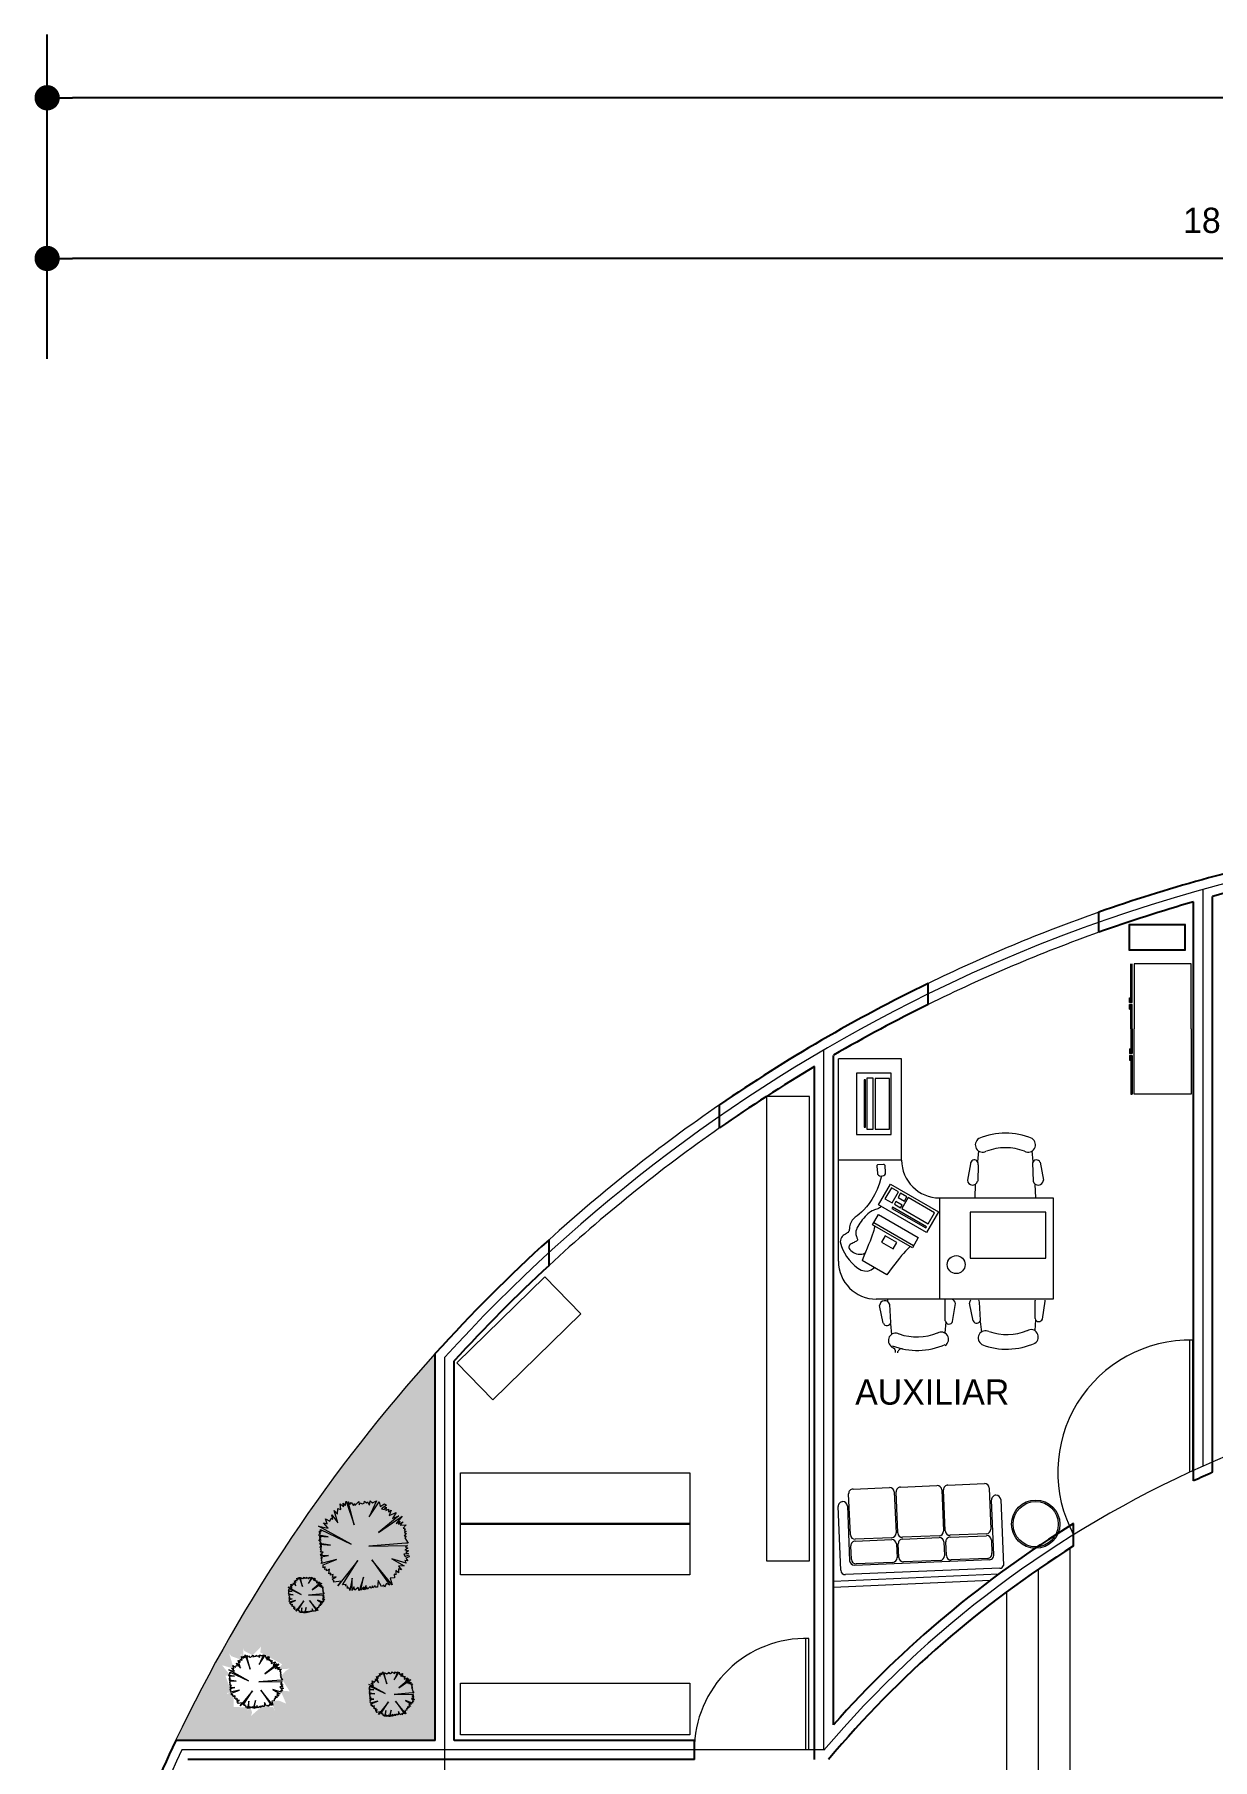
# Model space of a CAD drawing. Header units: millimetres. Extents: x 299 to 587, y 59 to 284.
# Drawn here: x 535.17 to 544.49, y 265.83 to 279.47 of the extents above; entities that cross this region are included whole.
import ezdxf

# ---------------------------------------------------------------- set-up
doc = ezdxf.new("R2010")
doc.units = ezdxf.units.MM
doc.linetypes.add('ACAD_ISO04W100', pattern=[30, 24, -3, 0, -3])
doc.layers.get('0').update_dxf_attribs({"lineweight": 5})
for name, color, linetype, lineweight in [('eje', 8, 'ACAD_ISO04W100', 13), ('escalones', 3, 'Continuous', 15), ('medio muro', 6, 'Continuous', 13), ('muebles', 2, 'Continuous', 13), ('muros', 1, 'Continuous', 25), ('ventanas y canceleria', 4, 'Continuous', 13)]:
    doc.layers.add(name, color=color, linetype=linetype, lineweight=lineweight)
doc.dimstyles.new('cota1', dxfattribs={"dimtxt": 0.3, "dimasz": 0.3, "dimexe": 0.5, "dimexo": 0.2, "dimgap": 0.3, "dimtad": 2, "dimtih": 1, "dimtoh": 1, "dimdsep": 46, "dimtxsty": 'Standard', "dimblk": 'DOT', "dimcen": 0.5, "dimadec": 0, "dimazin": 0, "dimtfac": 1, "dimtmove": 0, "dimatfit": 3, "dimldrblk": 'DOT', "dimfxl": 1, "dimarcsym": 0})

# ---------------------------------------------------------------- blocks, each defined once
blk = doc.blocks.new('_Dot')
at = {"color": 0, "linetype": 'Continuous', "lineweight": -2}
blk.add_line((-0.5, 0), (-1, 0), dxfattribs=at)
at = {"color": 0, "linetype": 'Continuous', "const_width": 0.5}
blk.add_lwpolyline([(-0.25, 0, 1), (0.25, 0, 1)], format="xyb", close=True, dxfattribs=at)
blk = doc.blocks.new('*D34')
at = {"color": 0, "linetype": 'Continuous', "lineweight": -2}
for p, q in [((535.269, 276.907), (535.269, 278.202)), ((553.915, 276.907), (553.915, 278.202)), ((553.715, 277.702), (535.469, 277.702))]:
    blk.add_line(p, q, dxfattribs=at)
at = {"layer": 'Defpoints', "color": 0, "linetype": 'Continuous'}
for p in [(535.269, 277.702), (535.269, 276.707), (553.915, 276.707)]:
    blk.add_point(p, dxfattribs=at)
at = {"color": 0, "linetype": 'Continuous', "lineweight": -2, "xscale": 0.2, "yscale": 0.2, "zscale": 0.2, "rotation": 180}
blk.add_blockref('_Dot', (535.269, 277.702), dxfattribs=at)
at = {"color": 0, "linetype": 'Continuous', "lineweight": -2, "xscale": 0.2, "yscale": 0.2, "zscale": 0.2}
blk.add_blockref('_Dot', (553.915, 277.702), dxfattribs=at)
at = {"color": 0, "linetype": 'Continuous', "insert": (544.592, 278.002), "char_height": 0.2, "attachment_point": 5}
blk.add_mtext('18.65', dxfattribs=at)
blk = doc.blocks.new('*D35')
at = {"color": 0, "linetype": 'Continuous', "lineweight": -2}
for p, q in [((535.269, 277.767), (535.269, 279.473)), ((560.461, 277.767), (560.461, 279.473)), ((560.261, 278.973), (535.469, 278.973))]:
    blk.add_line(p, q, dxfattribs=at)
at = {"layer": 'Defpoints', "color": 0, "linetype": 'Continuous'}
for p in [(535.269, 278.973), (535.269, 277.567), (560.461, 277.567)]:
    blk.add_point(p, dxfattribs=at)
at = {"color": 0, "linetype": 'Continuous', "lineweight": -2, "xscale": 0.2, "yscale": 0.2, "zscale": 0.2, "rotation": 180}
blk.add_blockref('_Dot', (535.269, 278.973), dxfattribs=at)
at = {"color": 0, "linetype": 'Continuous', "lineweight": -2, "xscale": 0.2, "yscale": 0.2, "zscale": 0.2}
blk.add_blockref('_Dot', (560.461, 278.973), dxfattribs=at)
at = {"color": 0, "linetype": 'Continuous', "insert": (547.865, 279.273), "char_height": 0.2, "attachment_point": 5}
blk.add_mtext('25.19', dxfattribs=at)

msp = doc.modelspace()

# ---------------------------------------------------------------- hatches: boundary and pattern name
at = {"layer": 'escalones'}
h = msp.add_hatch(dxfattribs=at)
h.set_pattern_fill('AR-SAND', color=256, scale=0.001, angle=-90, style=0)
h.set_pattern_definition([(307.5, (291.323574, 832.354197), (0.0489413237, 0.0016000313), [0, -0.038608, 0, -0.04318, 0, -0.041275]), (277.5, (291.323574, 832.3542), (0.07168251, -0.044952328), [0, -0.020828, 0, -0.034798, 0, -0.013335]), (237.5, (291.323574, 832.38544), (0.0001437185, -0.079099237), [0, -0.0127, 0, -0.04572, 0, -0.05969]), (227.5, (291.323574, 832.38544), (0.022292932, -0.076355645), [0, -0.00635, 0, -0.029972, 0, -0.03429])])
h.paths.add_polyline_path([(538.34, 269.04, 0.072351), (536.285, 265.98), (538.34, 265.98)])
h.paths.add_polyline_path([(537.101, 266.296), (537.069, 266.293), (537.049, 266.28), (537.069, 266.215), (537.069, 266.224), (537.055, 266.244), (536.968, 266.249), (536.882, 266.174), (536.891, 266.202), (536.875, 266.243), (536.87, 266.243), (536.86, 266.222), (536.865, 266.225), (536.865, 266.243), (536.857, 266.243), (536.852, 266.216), (536.857, 266.22), (536.853, 266.243), (536.745, 266.244), (536.746, 266.254), (536.744, 266.314), (536.738, 266.332), (536.721, 266.329), (536.727, 266.324), (536.728, 266.358), (536.726, 266.364), (536.691, 266.355), (536.699, 266.347), (536.721, 266.378), (536.68, 266.493), (536.7, 266.492), (536.715, 266.5), (536.652, 266.576), (536.746, 266.548), (536.709, 266.67), (536.726, 266.647), (536.81, 266.617), (536.812, 266.618), (536.804, 266.667), (536.801, 266.66), (536.8, 266.649), (536.824, 266.63), (536.819, 266.71), (536.823, 266.696), (536.83, 266.688), (536.895, 266.654), (536.962, 266.723), (536.955, 266.677), (537.129, 266.583), (537.094, 266.542), (537.188, 266.548), (537.158, 266.532), (537.115, 266.483), (537.188, 266.369), (537.116, 266.374), (537.16, 266.272)], flags=16)

# ---------------------------------------------------------------- linework, layer by layer
for p, q in [((544.415, 268.15), (544.415, 272.712)), ((541.415, 265.905), (541.415, 271.442)), ((538.415, 259.056), (538.415, 269.011)), ((541.415, 265.905), (536.335, 265.905))]:
    msp.add_line(p, q)
for centre, radius, start, end in [((547.837, 260.452), 12.729, 61.86, 116.0835), ((547.837, 260.452), 12.729, 116.0835, 137.7467), ((544.31, 268.102), 1.044, 88.6283, 208.3053), ((547.837, 260.452), 8.424, 68.567, 113.9634), ((547.837, 260.452), 8.424, 113.9634, 139.664), ((541.272, 265.905), 0.882, 88.3761, 180), ((547.837, 260.452), 12.729, 154.6347, 168.8403)]:
    msp.add_arc(centre, radius, start, end)
for p, q in [((543.363, 262.795), (543.363, 267.502)), ((542.797, 267.296), (541.49, 267.237)), ((543.113, 264.232), (543.113, 267.337)), ((542.729, 267.245), (541.49, 267.189)), ((542.863, 261.965), (542.863, 267.158))]:
    msp.add_line(p, q, dxfattribs=at)
for points in [[(537.816, 267.748), (537.897, 267.868), (537.904, 267.832), (537.904, 267.832), (537.938, 267.851), (537.954, 267.842), (537.915, 267.812), (537.935, 267.808), (537.951, 267.825), (537.95, 267.799), (537.969, 267.809), (537.969, 267.789), (537.99, 267.801), (537.976, 267.759), (538.032, 267.782), (538.001, 267.737), (538.053, 267.758), (537.891, 267.624), (538.079, 267.753), (538.03, 267.696), (538.059, 267.714), (538.049, 267.692), (538.087, 267.71), (538.063, 267.682), (538.109, 267.685), (538.086, 267.66), (538.102, 267.655), (538.094, 267.64), (538.109, 267.633), (538.094, 267.625), (538.11, 267.616), (538.095, 267.6), (538.109, 267.597), (538.099, 267.584), (538.126, 267.541), (538.107, 267.541), (537.815, 267.518), (538.121, 267.523), (538.105, 267.508), (538.122, 267.502), (538.098, 267.489), (538.129, 267.48), (538.107, 267.468), (538.129, 267.456), (538.092, 267.453), (538.102, 267.434), (538.112, 267.44), (538.128, 267.446), (538.133, 267.432), (538.108, 267.423), (538.124, 267.401), (538.099, 267.403), (538.109, 267.382), (537.996, 267.418), (538.094, 267.361), (538.05, 267.359), (538.074, 267.329), (538.05, 267.337), (538.05, 267.307), (538.029, 267.324), (538.028, 267.291), (538.014, 267.296), (538.017, 267.267), (537.984, 267.265), (537.999, 267.212), (537.839, 267.409), (537.981, 267.209), (537.955, 267.221), (537.938, 267.193), (537.932, 267.209), (537.914, 267.197), (537.888, 267.246), (537.882, 267.193), (537.864, 267.194), (537.865, 267.205), (537.846, 267.188), (537.843, 267.204), (537.832, 267.181), (537.826, 267.199), (537.804, 267.177), (537.799, 267.193), (537.786, 267.175), (537.793, 267.205), (537.772, 267.172), (537.775, 267.195), (537.752, 267.17), (537.771, 267.271), (537.739, 267.165), (537.731, 267.189), (537.704, 267.17), (537.695, 267.195), (537.682, 267.167), (537.683, 267.265), (537.665, 267.166), (537.662, 267.184), (537.642, 267.184), (537.648, 267.198), (537.631, 267.202), (537.634, 267.215), (537.605, 267.212), (537.728, 267.403), (537.568, 267.202), (537.598, 267.24), (537.534, 267.233), (537.541, 267.241), (537.523, 267.256), (537.555, 267.275), (537.526, 267.268), (537.533, 267.294), (537.512, 267.287), (537.513, 267.303), (537.498, 267.298), (537.503, 267.336), (537.48, 267.323), (537.479, 267.335), (537.466, 267.332), (537.47, 267.353), (537.452, 267.345), (537.453, 267.37), (537.559, 267.411), (537.436, 267.381), (537.446, 267.396), (537.438, 267.404), (537.442, 267.41), (537.436, 267.425), (537.447, 267.424), (537.436, 267.432), (537.495, 267.443), (537.431, 267.44), (537.448, 267.452), (537.429, 267.449), (537.452, 267.469), (537.432, 267.47), (537.44, 267.482), (537.432, 267.494), (537.44, 267.497), (537.433, 267.499), (537.44, 267.505), (537.427, 267.51), (537.442, 267.514), (537.43, 267.517), (537.44, 267.519), (537.429, 267.532), (537.512, 267.525), (537.424, 267.538), (537.436, 267.545), (537.42, 267.566), (537.438, 267.565), (537.425, 267.57), (537.435, 267.574), (537.425, 267.579), (537.437, 267.585), (537.424, 267.59), (537.436, 267.592), (537.424, 267.597), (537.493, 267.592), (537.415, 267.603), (537.431, 267.613), (537.421, 267.625), (537.433, 267.625), (537.422, 267.638), (537.438, 267.633), (537.433, 267.648), (537.674, 267.533), (537.417, 267.675), (537.492, 267.659), (537.455, 267.701), (537.484, 267.693), (537.471, 267.733), (537.505, 267.714), (537.516, 267.739), (537.529, 267.731), (537.521, 267.765), (537.57, 267.701), (537.54, 267.799), (537.566, 267.77), (537.57, 267.815), (537.594, 267.807), (537.587, 267.851), (537.614, 267.829), (537.612, 267.858), (537.628, 267.835), (537.635, 267.873), (537.699, 267.687), (537.652, 267.867), (537.665, 267.846), (537.674, 267.862), (537.693, 267.839), (537.7, 267.855), (537.703, 267.839), (537.734, 267.871), (537.739, 267.845), (537.745, 267.861), (537.762, 267.852), (537.778, 267.856), (537.779, 267.873), (537.795, 267.858), (537.802, 267.867), (537.821, 267.84), (537.826, 267.875), (537.844, 267.86), (537.874, 267.876)], [(537.336, 267.222), (537.369, 267.27), (537.372, 267.255), (537.372, 267.255), (537.385, 267.263), (537.392, 267.259), (537.376, 267.247), (537.384, 267.245), (537.391, 267.252), (537.39, 267.242), (537.398, 267.246), (537.398, 267.238), (537.406, 267.243), (537.401, 267.226), (537.423, 267.235), (537.41, 267.217), (537.431, 267.226), (537.367, 267.172), (537.442, 267.224), (537.422, 267.201), (537.434, 267.208), (537.43, 267.199), (537.445, 267.206), (537.435, 267.195), (537.454, 267.196), (537.444, 267.186), (537.451, 267.184), (537.448, 267.179), (537.454, 267.176), (537.448, 267.172), (537.454, 267.169), (537.448, 267.162), (537.454, 267.161), (537.45, 267.156), (537.461, 267.139), (537.453, 267.139), (537.336, 267.129), (537.459, 267.132), (537.452, 267.126), (537.459, 267.123), (537.449, 267.118), (537.462, 267.114), (537.453, 267.11), (537.462, 267.105), (537.447, 267.104), (537.451, 267.096), (537.455, 267.098), (537.461, 267.101), (537.463, 267.095), (537.453, 267.091), (537.46, 267.083), (537.45, 267.084), (537.453, 267.075), (537.408, 267.09), (537.448, 267.067), (537.43, 267.066), (537.44, 267.054), (537.43, 267.057), (537.43, 267.045), (537.422, 267.052), (537.421, 267.039), (537.416, 267.041), (537.417, 267.029), (537.404, 267.028), (537.41, 267.007), (537.345, 267.086), (537.403, 267.006), (537.392, 267.011), (537.385, 266.999), (537.383, 267.006), (537.376, 267.001), (537.365, 267.021), (537.363, 266.999), (537.356, 267), (537.356, 267.004), (537.348, 266.998), (537.347, 267.004), (537.343, 266.995), (537.341, 267.002), (537.332, 266.993), (537.33, 267), (537.324, 266.992), (537.327, 267.004), (537.319, 266.991), (537.32, 267), (537.311, 266.99), (537.318, 267.031), (537.306, 266.988), (537.302, 266.998), (537.292, 266.99), (537.288, 267), (537.283, 266.989), (537.283, 267.028), (537.276, 266.989), (537.275, 266.996), (537.267, 266.996), (537.269, 267.002), (537.262, 267.003), (537.264, 267.008), (537.252, 267.007), (537.301, 267.084), (537.237, 267.003), (537.249, 267.018), (537.224, 267.016), (537.226, 267.019), (537.219, 267.025), (537.232, 267.033), (537.221, 267.03), (537.223, 267.04), (537.215, 267.037), (537.215, 267.043), (537.209, 267.041), (537.211, 267.057), (537.202, 267.051), (537.202, 267.056), (537.196, 267.055), (537.198, 267.064), (537.191, 267.061), (537.191, 267.07), (537.234, 267.087), (537.184, 267.075), (537.189, 267.081), (537.185, 267.084), (537.187, 267.086), (537.185, 267.092), (537.189, 267.092), (537.184, 267.095), (537.208, 267.1), (537.183, 267.099), (537.189, 267.103), (537.182, 267.102), (537.191, 267.11), (537.183, 267.11), (537.186, 267.115), (537.183, 267.12), (537.186, 267.121), (537.183, 267.122), (537.186, 267.124), (537.181, 267.126), (537.187, 267.128), (537.182, 267.129), (537.186, 267.13), (537.182, 267.135), (537.215, 267.132), (537.179, 267.138), (537.184, 267.14), (537.178, 267.149), (537.185, 267.148), (537.18, 267.15), (537.184, 267.152), (537.18, 267.154), (537.185, 267.156), (537.18, 267.158), (537.185, 267.159), (537.18, 267.161), (537.207, 267.159), (537.176, 267.164), (537.183, 267.168), (537.179, 267.172), (537.183, 267.172), (537.179, 267.178), (537.185, 267.175), (537.183, 267.181), (537.28, 267.136), (537.177, 267.193), (537.207, 267.186), (537.192, 267.203), (537.204, 267.199), (537.198, 267.216), (537.212, 267.208), (537.216, 267.218), (537.222, 267.215), (537.218, 267.228), (537.238, 267.203), (537.226, 267.242), (537.236, 267.23), (537.238, 267.249), (537.248, 267.245), (537.245, 267.263), (537.256, 267.254), (537.255, 267.266), (537.261, 267.257), (537.264, 267.272), (537.29, 267.197), (537.271, 267.269), (537.276, 267.261), (537.28, 267.267), (537.287, 267.258), (537.29, 267.264), (537.291, 267.258), (537.304, 267.271), (537.306, 267.261), (537.308, 267.267), (537.315, 267.263), (537.321, 267.265), (537.322, 267.272), (537.328, 267.265), (537.331, 267.269), (537.338, 267.258), (537.341, 267.272), (537.348, 267.267), (537.36, 267.273)], [(536.946, 266.581), (536.994, 266.654), (536.999, 266.632), (536.999, 266.632), (537.019, 266.643), (537.028, 266.638), (537.005, 266.62), (537.017, 266.617), (537.027, 266.628), (537.026, 266.612), (537.037, 266.618), (537.037, 266.606), (537.05, 266.613), (537.042, 266.588), (537.075, 266.602), (537.057, 266.575), (537.088, 266.587), (536.991, 266.507), (537.103, 266.585), (537.074, 266.55), (537.091, 266.561), (537.086, 266.548), (537.108, 266.559), (537.094, 266.542), (537.122, 266.544), (537.108, 266.528), (537.117, 266.526), (537.113, 266.517), (537.122, 266.512), (537.112, 266.508), (537.122, 266.502), (537.113, 266.492), (537.122, 266.49), (537.115, 266.483), (537.132, 266.457), (537.12, 266.457), (536.945, 266.443), (537.129, 266.446), (537.119, 266.437), (537.129, 266.433), (537.115, 266.426), (537.134, 266.42), (537.121, 266.413), (537.134, 266.406), (537.111, 266.404), (537.117, 266.393), (537.123, 266.396), (537.133, 266.4), (537.136, 266.392), (537.121, 266.386), (537.131, 266.373), (537.116, 266.374), (537.121, 266.362), (537.054, 266.384), (537.112, 266.349), (537.086, 266.348), (537.101, 266.33), (537.086, 266.335), (537.086, 266.317), (537.074, 266.327), (537.073, 266.307), (537.065, 266.31), (537.066, 266.293), (537.046, 266.291), (537.055, 266.26), (536.959, 266.378), (537.045, 266.258), (537.029, 266.265), (537.019, 266.248), (537.015, 266.258), (537.005, 266.251), (536.989, 266.28), (536.985, 266.248), (536.975, 266.249), (536.975, 266.255), (536.963, 266.245), (536.962, 266.255), (536.955, 266.241), (536.952, 266.252), (536.939, 266.238), (536.936, 266.249), (536.927, 266.238), (536.932, 266.256), (536.919, 266.236), (536.921, 266.25), (536.907, 266.234), (536.918, 266.295), (536.899, 266.232), (536.894, 266.246), (536.878, 266.235), (536.873, 266.25), (536.865, 266.233), (536.866, 266.291), (536.855, 266.232), (536.853, 266.243), (536.841, 266.243), (536.845, 266.251), (536.834, 266.254), (536.837, 266.261), (536.819, 266.26), (536.893, 266.374), (536.797, 266.254), (536.815, 266.277), (536.777, 266.272), (536.781, 266.277), (536.77, 266.286), (536.789, 266.298), (536.772, 266.293), (536.776, 266.309), (536.763, 266.304), (536.764, 266.314), (536.755, 266.311), (536.758, 266.334), (536.744, 266.326), (536.744, 266.333), (536.736, 266.332), (536.738, 266.344), (536.728, 266.34), (536.728, 266.354), (536.791, 266.379), (536.717, 266.361), (536.724, 266.37), (536.719, 266.375), (536.721, 266.378), (536.718, 266.387), (536.724, 266.387), (536.717, 266.392), (536.753, 266.398), (536.715, 266.397), (536.725, 266.404), (536.714, 266.402), (536.727, 266.414), (536.715, 266.415), (536.72, 266.421), (536.715, 266.429), (536.72, 266.431), (536.716, 266.432), (536.72, 266.435), (536.712, 266.439), (536.721, 266.441), (536.714, 266.443), (536.72, 266.444), (536.713, 266.452), (536.764, 266.448), (536.71, 266.456), (536.718, 266.46), (536.708, 266.472), (536.719, 266.471), (536.711, 266.474), (536.717, 266.477), (536.711, 266.48), (536.718, 266.483), (536.711, 266.486), (536.718, 266.488), (536.71, 266.491), (536.752, 266.488), (536.705, 266.494), (536.715, 266.5), (536.709, 266.508), (536.716, 266.508), (536.709, 266.515), (536.719, 266.512), (536.716, 266.521), (536.861, 266.452), (536.706, 266.538), (536.751, 266.528), (536.729, 266.553), (536.746, 266.548), (536.739, 266.573), (536.759, 266.561), (536.766, 266.576), (536.774, 266.571), (536.768, 266.592), (536.798, 266.553), (536.78, 266.612), (536.795, 266.595), (536.798, 266.622), (536.813, 266.616), (536.808, 266.643), (536.824, 266.63), (536.823, 266.647), (536.833, 266.634), (536.837, 266.657), (536.876, 266.545), (536.847, 266.653), (536.855, 266.64), (536.861, 266.649), (536.872, 266.636), (536.876, 266.645), (536.878, 266.636), (536.896, 266.655), (536.899, 266.64), (536.903, 266.649), (536.913, 266.644), (536.923, 266.646), (536.924, 266.656), (536.933, 266.647), (536.937, 266.653), (536.949, 266.637), (536.952, 266.657), (536.963, 266.649), (536.98, 266.658)], [(538.014, 266.459), (538.055, 266.52), (538.058, 266.502), (538.058, 266.502), (538.075, 266.511), (538.083, 266.507), (538.064, 266.492), (538.074, 266.489), (538.082, 266.498), (538.082, 266.485), (538.091, 266.49), (538.091, 266.48), (538.102, 266.486), (538.095, 266.465), (538.122, 266.476), (538.107, 266.454), (538.133, 266.464), (538.052, 266.397), (538.146, 266.462), (538.121, 266.434), (538.136, 266.443), (538.131, 266.431), (538.15, 266.441), (538.138, 266.427), (538.161, 266.428), (538.149, 266.415), (538.157, 266.413), (538.153, 266.406), (538.161, 266.402), (538.153, 266.398), (538.161, 266.394), (538.154, 266.385), (538.161, 266.384), (538.156, 266.378), (538.17, 266.356), (538.16, 266.356), (538.014, 266.344), (538.167, 266.347), (538.159, 266.339), (538.167, 266.336), (538.155, 266.33), (538.171, 266.325), (538.16, 266.319), (538.171, 266.313), (538.152, 266.312), (538.157, 266.303), (538.162, 266.305), (538.17, 266.309), (538.173, 266.302), (538.16, 266.297), (538.168, 266.286), (538.156, 266.287), (538.161, 266.276), (538.104, 266.295), (538.153, 266.266), (538.131, 266.265), (538.144, 266.25), (538.131, 266.254), (538.131, 266.239), (538.121, 266.247), (538.12, 266.231), (538.113, 266.234), (538.115, 266.219), (538.098, 266.218), (538.106, 266.192), (538.026, 266.29), (538.097, 266.19), (538.084, 266.196), (538.075, 266.182), (538.072, 266.19), (538.063, 266.184), (538.05, 266.208), (538.047, 266.182), (538.038, 266.182), (538.039, 266.188), (538.029, 266.179), (538.028, 266.188), (538.022, 266.176), (538.02, 266.185), (538.008, 266.174), (538.006, 266.182), (537.999, 266.173), (538.003, 266.188), (537.992, 266.172), (537.994, 266.183), (537.982, 266.17), (537.992, 266.221), (537.976, 266.168), (537.972, 266.18), (537.958, 266.17), (537.954, 266.183), (537.947, 266.169), (537.948, 266.218), (537.939, 266.169), (537.937, 266.178), (537.927, 266.178), (537.93, 266.185), (537.922, 266.186), (537.923, 266.193), (537.909, 266.191), (537.971, 266.287), (537.89, 266.186), (537.905, 266.206), (537.874, 266.202), (537.877, 266.206), (537.868, 266.214), (537.884, 266.223), (537.869, 266.219), (537.873, 266.232), (537.862, 266.229), (537.863, 266.237), (537.855, 266.234), (537.858, 266.254), (537.846, 266.247), (537.846, 266.253), (537.839, 266.252), (537.841, 266.262), (537.833, 266.258), (537.833, 266.27), (537.886, 266.291), (537.824, 266.276), (537.829, 266.284), (537.825, 266.287), (537.827, 266.29), (537.824, 266.298), (537.83, 266.298), (537.824, 266.302), (537.854, 266.307), (537.822, 266.306), (537.83, 266.312), (537.821, 266.31), (537.832, 266.32), (537.822, 266.321), (537.826, 266.326), (537.822, 266.332), (537.826, 266.334), (537.823, 266.335), (537.826, 266.338), (537.82, 266.341), (537.827, 266.342), (537.821, 266.344), (537.826, 266.345), (537.821, 266.352), (537.862, 266.348), (537.818, 266.355), (537.824, 266.358), (537.816, 266.368), (537.825, 266.368), (537.819, 266.37), (537.824, 266.372), (537.819, 266.375), (537.825, 266.378), (537.818, 266.38), (537.824, 266.382), (537.818, 266.384), (537.853, 266.381), (537.814, 266.387), (537.822, 266.392), (537.817, 266.398), (537.823, 266.398), (537.817, 266.405), (537.825, 266.402), (537.823, 266.409), (537.943, 266.352), (537.815, 266.423), (537.852, 266.415), (537.834, 266.436), (537.848, 266.432), (537.842, 266.452), (537.859, 266.442), (537.864, 266.455), (537.871, 266.451), (537.867, 266.468), (537.891, 266.436), (537.876, 266.485), (537.889, 266.471), (537.891, 266.493), (537.904, 266.489), (537.9, 266.511), (537.913, 266.5), (537.912, 266.514), (537.921, 266.503), (537.924, 266.522), (537.956, 266.429), (537.932, 266.519), (537.939, 266.508), (537.943, 266.516), (537.953, 266.505), (537.957, 266.513), (537.958, 266.505), (537.973, 266.521), (537.976, 266.508), (537.979, 266.516), (537.987, 266.511), (537.995, 266.513), (537.996, 266.522), (538.004, 266.514), (538.007, 266.519), (538.017, 266.506), (538.019, 266.523), (538.029, 266.516), (538.043, 266.524)]]:
    msp.add_lwpolyline(points, close=True, dxfattribs=at)
at = {"layer": 'medio muro'}
msp.add_arc((547.831, 260.445), 12.804, 137.8366, 154.3823, dxfattribs=at)
at = {"layer": 'muebles', "linetype": 'ByBlock'}
for p, q in [((543.843, 271.817), (543.843, 272.122)), ((543.854, 271.817), (543.854, 272.122)), ((544.321, 272.122), (543.87, 272.122)), ((543.87, 272.122), (543.87, 271.608)), ((544.321, 271.608), (544.321, 272.122)), ((543.832, 271.817), (543.832, 271.853)), ((543.832, 271.853), (543.843, 271.853)), ((543.832, 271.817), (543.843, 271.817)), ((543.832, 271.764), (543.832, 271.801)), ((543.832, 271.801), (543.843, 271.801)), ((543.843, 271.817), (543.843, 271.853)), ((543.843, 271.817), (543.854, 271.817)), ((543.843, 271.764), (543.843, 271.801)), ((543.843, 271.608), (543.843, 271.801)), ((543.843, 271.801), (543.854, 271.801)), ((543.854, 271.608), (543.854, 271.801)), ((543.832, 271.764), (543.843, 271.764)), ((543.843, 271.608), (543.843, 271.414)), ((543.843, 271.608), (543.854, 271.608)), ((543.843, 271.608), (543.854, 271.608)), ((543.854, 271.608), (543.854, 271.414)), ((543.87, 271.093), (543.87, 271.608)), ((544.321, 271.608), (544.321, 271.093)), ((543.832, 271.451), (543.843, 271.451)), ((543.832, 271.451), (543.832, 271.414)), ((543.832, 271.414), (543.843, 271.414)), ((543.832, 271.398), (543.843, 271.398)), ((543.832, 271.398), (543.832, 271.362)), ((543.843, 271.451), (543.843, 271.414)), ((543.843, 271.414), (543.854, 271.414)), ((543.843, 271.398), (543.843, 271.362)), ((543.843, 271.398), (543.854, 271.398)), ((543.843, 271.398), (543.843, 271.093)), ((543.854, 271.398), (543.854, 271.093)), ((542.03, 271.371), (541.53, 271.371)), ((541.53, 269.771), (541.53, 271.371)), ((542.03, 270.571), (542.03, 271.371)), ((543.832, 271.362), (543.843, 271.362)), ((543.843, 271.093), (543.854, 271.093)), ((544.321, 271.093), (543.87, 271.093)), ((542.03, 270.571), (541.53, 270.571)), ((542.632, 270.557), (542.64, 270.643)), ((543.071, 270.559), (543.063, 270.643)), ((542.575, 270.54), (542.551, 270.412)), ((542.636, 270.533), (542.632, 270.405)), ((543.067, 270.548), (543.071, 270.405)), ((543.126, 270.553), (543.152, 270.412)), ((542.612, 270.271), (542.615, 270.381)), ((543.091, 270.271), (543.088, 270.381)), ((542.33, 270.271), (542.33, 269.471)), ((542.33, 270.271), (543.229, 270.271)), ((543.229, 270.271), (543.229, 269.471)), ((542.115, 269.877), (541.801, 270.058)), ((542.124, 269.893), (541.81, 270.074)), ((541.913, 269.664), (541.717, 269.777)), ((538.511, 268.966), (539.206, 269.646)), ((539.206, 269.646), (539.491, 269.354)), ((543.229, 269.471), (541.83, 269.471)), ((541.918, 269.471), (541.918, 269.457)), ((542.375, 269.298), (542.375, 269.471)), ((539.491, 269.354), (538.796, 268.675)), ((541.885, 269.28), (541.856, 269.42)), ((541.944, 269.286), (541.936, 269.429)), ((542.434, 269.294), (542.456, 269.436)), ((542.596, 269.299), (542.567, 269.439)), ((542.655, 269.305), (542.647, 269.448)), ((543.086, 269.317), (543.086, 269.46)), ((543.145, 269.313), (543.167, 269.455)), ((541.941, 269.276), (541.951, 269.191)), ((542.379, 269.288), (542.373, 269.203)), ((542.651, 269.294), (542.662, 269.21)), ((543.09, 269.306), (543.084, 269.222)), ((538.796, 268.675), (538.511, 268.966)), ((541.646, 267.969), (541.935, 267.981)), ((542.021, 267.984), (542.31, 267.996)), ((542.376, 267.637), (542.362, 267.962)), ((542.397, 268), (542.685, 268.012)), ((542.723, 267.977), (542.737, 267.652)), ((541.55, 267.327), (541.529, 267.832)), ((541.563, 267.868), (541.563, 267.868)), ((541.601, 267.835), (541.619, 267.402)), ((541.625, 267.606), (541.611, 267.931)), ((541.972, 267.946), (541.986, 267.621)), ((542, 267.622), (541.987, 267.947)), ((542.348, 267.962), (542.361, 267.637)), ((542.759, 267.449), (542.741, 267.882)), ((542.776, 267.92), (542.776, 267.92)), ((542.814, 267.885), (542.835, 267.365)), ((541.951, 267.584), (541.662, 267.572)), ((541.663, 267.557), (541.952, 267.569)), ((542.327, 267.599), (542.038, 267.587)), ((542.038, 267.573), (542.327, 267.585)), ((542.702, 267.615), (542.413, 267.603)), ((542.414, 267.588), (542.703, 267.6)), ((542.74, 267.566), (542.745, 267.458)), ((541.633, 267.411), (541.628, 267.52)), ((541.989, 267.535), (541.994, 267.426)), ((542.008, 267.427), (542.004, 267.535)), ((542.365, 267.55), (542.369, 267.442)), ((542.384, 267.443), (542.379, 267.551)), ((542.71, 267.42), (542.421, 267.408)), ((542.807, 267.343), (541.587, 267.292)), ((541.656, 267.367), (542.725, 267.412)), ((541.959, 267.389), (541.671, 267.377)), ((542.335, 267.404), (542.046, 267.392))]:
    msp.add_line(p, q, dxfattribs=at)
at = {"layer": 'muebles'}
for points in [[(544.276, 272.231), (544.276, 272.434), (543.829, 272.434), (543.829, 272.231)], [(544.271, 272.236), (544.271, 272.429), (543.834, 272.429), (543.834, 272.236)]]:
    msp.add_lwpolyline(points, close=True, dxfattribs=at)
at = {"layer": 'muebles', "linetype": 'ByBlock'}
for points in [[(541.947, 270.774), (541.947, 271.259), (541.674, 271.259), (541.674, 270.774)], [(541.745, 270.832), (541.745, 271.205), (541.733, 271.205), (541.733, 270.832)], [(541.805, 270.815), (541.805, 271.219), (541.755, 271.219), (541.755, 270.815)], [(541.934, 270.816), (541.934, 271.217), (541.82, 271.217), (541.82, 270.816)], [(541.301, 267.402), (541.301, 271.074), (540.961, 271.074), (540.961, 267.402)], [(542.323, 270.161), (542.228, 269.997), (541.847, 270.217), (541.942, 270.381)], [(541.949, 270.352), (541.898, 270.265), (541.956, 270.232), (542.006, 270.319)], [(542.052, 270.247), (542.071, 270.28), (542.022, 270.308), (542.003, 270.275)], [(542.221, 270.034), (542.226, 270.043), (541.958, 270.197), (541.954, 270.189)], [(542.022, 270.193), (542.034, 270.213), (541.984, 270.242), (541.973, 270.222)], [(542.081, 270.274), (542.032, 270.188), (542.24, 270.067), (542.29, 270.153)], [(543.17, 269.795), (543.17, 270.158), (542.573, 270.158), (542.573, 269.795)], [(541.962, 269.868), (541.991, 269.919), (541.899, 269.972), (541.87, 269.921)], [(538.541, 267.688), (538.541, 268.096), (540.354, 268.096), (540.354, 267.688)], [(538.541, 267.29), (538.541, 267.698), (540.354, 267.698), (540.354, 267.29)], [(538.541, 266.026), (538.541, 266.434), (540.354, 266.434), (540.354, 266.026)]]:
    msp.add_lwpolyline(points, close=True, dxfattribs=at)
for points in [[(541.872, 270.445), (541.854, 270.387), (541.836, 270.338), (541.816, 270.295), (541.795, 270.258), (541.774, 270.227), (541.753, 270.2), (541.732, 270.178), (541.713, 270.159), (541.694, 270.143), (541.678, 270.13), (541.663, 270.118), (541.65, 270.106), (541.64, 270.095), (541.633, 270.084), (541.628, 270.074), (541.624, 270.063), (541.621, 270.054), (541.619, 270.044), (541.618, 270.035), (541.617, 270.027), (541.616, 270.019), (541.614, 270.011), (541.611, 270.005), (541.606, 269.999), (541.6, 269.994), (541.593, 269.989), (541.585, 269.984), (541.576, 269.979), (541.568, 269.974), (541.56, 269.967), (541.554, 269.959), (541.549, 269.949), (541.546, 269.937), (541.545, 269.923), (541.548, 269.906), (541.554, 269.886), (541.564, 269.862), (541.578, 269.836), (541.595, 269.809), (541.614, 269.783), (541.636, 269.757), (541.659, 269.734), (541.684, 269.715), (541.71, 269.701), (541.737, 269.694), (541.763, 269.693), (541.79, 269.702), (541.815, 269.72)], [(541.868, 270.205), (541.864, 270.2), (541.86, 270.195), (541.854, 270.192), (541.848, 270.189), (541.841, 270.186), (541.833, 270.183), (541.824, 270.18), (541.815, 270.177), (541.806, 270.173), (541.796, 270.168), (541.785, 270.162), (541.775, 270.155), (541.763, 270.146), (541.752, 270.136), (541.741, 270.124), (541.73, 270.112), (541.719, 270.099), (541.709, 270.086), (541.699, 270.073), (541.691, 270.059), (541.683, 270.046), (541.677, 270.033), (541.672, 270.021), (541.669, 270.009), (541.667, 269.999), (541.667, 269.989), (541.668, 269.981), (541.67, 269.974), (541.672, 269.967), (541.675, 269.961), (541.677, 269.955), (541.679, 269.95), (541.68, 269.946), (541.681, 269.941), (541.68, 269.937), (541.678, 269.934), (541.674, 269.93), (541.668, 269.926), (541.661, 269.923), (541.654, 269.919), (541.646, 269.915), (541.638, 269.911), (541.63, 269.907), (541.624, 269.902), (541.618, 269.897), (541.614, 269.891), (541.612, 269.885), (541.613, 269.878), (541.616, 269.871), (541.621, 269.863), (541.629, 269.855), (541.638, 269.848), (541.649, 269.841), (541.661, 269.835), (541.674, 269.83), (541.687, 269.827), (541.701, 269.826), (541.715, 269.827), (541.729, 269.83), (541.742, 269.836)], [(541.815, 270.05), (541.815, 270.042), (541.814, 270.03), (541.81, 270.015), (541.805, 269.997), (541.798, 269.977), (541.79, 269.954), (541.78, 269.929), (541.769, 269.902), (541.757, 269.873), (541.745, 269.842), (541.731, 269.81), (541.717, 269.777)], [(541.801, 270.058), (541.848, 270.139), (542.161, 269.958)], [(542.101, 269.886), (542.093, 269.881), (542.084, 269.874), (542.073, 269.863), (542.06, 269.85), (542.046, 269.833), (542.03, 269.815), (542.013, 269.794), (541.995, 269.771), (541.976, 269.747), (541.956, 269.72), (541.935, 269.693), (541.913, 269.664)], [(542.161, 269.958), (542.115, 269.877)]]:
    msp.add_lwpolyline(points, dxfattribs=at)
msp.add_lwpolyline([(541.903, 270.472), (541.899, 270.527, 0.414214), (541.888, 270.537), (541.843, 270.534, 0.414214), (541.834, 270.523), (541.838, 270.468, 0.414214), (541.865, 270.444), (541.879, 270.445, 0.414214)], format="xyb", close=True, dxfattribs=at)
msp.add_circle((542.462, 269.744), 0.0707, dxfattribs=at)
at = {"layer": 'muebles'}
for radius in [0.191, 0.179]:
    msp.add_circle((543.091, 267.691), radius, dxfattribs=at)
at = {"layer": 'muebles', "linetype": 'ByBlock'}
for centre, radius, start, end in [((542.671, 270.691), 0.0577, 121.265, 299.6825), ((542.852, 270.239), 0.544, 67.2611, 112.7389), ((543.032, 270.691), 0.0577, 240.3175, 58.735), ((542.33, 270.571), 0.3, 180, 270), ((542.606, 270.541), 0.031, 344.4101, 181.5307), ((542.852, 270.231), 0.437, 69.7134, 110.2866), ((543.097, 270.541), 0.031, 22.2235, 167.7173), ((542.592, 270.414), 0.0409, 183.5132, 345.9932), ((543.111, 270.414), 0.0409, 194.0068, 356.4868), ((541.83, 269.771), 0.3, 180, 270), ((542.415, 269.432), 0.0409, 5.0526, 73.2899), ((542.607, 269.437), 0.0409, 139.088, 178.0262), ((542.607, 269.437), 0.0409, 15.5462, 40.912), ((543.126, 269.451), 0.0409, 161.6949, 167.5326), ((543.126, 269.451), 0.0409, 5.0526, 18.3051), ((541.897, 269.418), 0.0409, 15.5462, 178.0262), ((541.914, 269.292), 0.031, 203.7629, 349.2567), ((541.983, 269.144), 0.0577, 61.8569, 240.2744), ((542.151, 269.609), 0.437, 251.2528, 291.826), ((542.344, 269.153), 0.0577, 302.8044, 121.2219), ((542.405, 269.305), 0.031, 193.8221, 339.3159), ((542.624, 269.311), 0.031, 203.7629, 349.2567), ((542.694, 269.163), 0.0577, 61.8569, 240.2744), ((542.862, 269.628), 0.437, 251.2528, 291.826), ((543.054, 269.172), 0.0577, 302.8044, 121.2219), ((543.116, 269.324), 0.031, 193.8221, 339.3159), ((541.947, 269.053), 0.0361, 352.817, 82.817), ((542.152, 269.609), 0.544, 248.8005, 294.2783), ((542.033, 269.042), 0.0361, 82.817, 172.817), ((542.862, 269.619), 0.544, 248.8005, 294.2783), ((541.647, 267.933), 0.0361, 92.381, 182.381), ((541.936, 267.945), 0.0361, 2.381, 92.381), ((542.023, 267.948), 0.0361, 92.381, 182.381), ((542.312, 267.96), 0.0361, 2.381, 92.381), ((542.398, 267.964), 0.0361, 92.381, 182.381), ((542.687, 267.976), 0.0361, 2.381, 92.381), ((541.565, 267.832), 0.0361, 92.381, 182.381), ((541.565, 267.833), 0.0361, 2.381, 92.381), ((542.778, 267.884), 0.0361, 92.381, 182.381), ((542.778, 267.884), 0.0361, 2.381, 92.381), ((541.661, 267.608), 0.0361, 182.381, 272.381), ((541.665, 267.521), 0.0361, 92.381, 182.381), ((541.95, 267.62), 0.0361, 272.381, 2.381), ((541.953, 267.533), 0.0361, 2.381, 92.381), ((542.036, 267.623), 0.0361, 182.381, 272.381), ((542.04, 267.537), 0.0361, 92.381, 182.381), ((542.325, 267.635), 0.0361, 272.381, 2.381), ((542.329, 267.549), 0.0361, 2.381, 92.381), ((542.412, 267.639), 0.0361, 182.381, 272.381), ((542.415, 267.552), 0.0361, 92.381, 182.381), ((542.7, 267.651), 0.0361, 272.381, 2.381), ((542.704, 267.564), 0.0361, 2.381, 92.381), ((541.958, 267.425), 0.0361, 272.381, 2.381), ((542.044, 267.429), 0.0361, 182.381, 272.381), ((542.333, 267.44), 0.0361, 272.381, 2.381), ((542.42, 267.444), 0.0361, 182.381, 272.381), ((542.709, 267.456), 0.0361, 271.6911, 11.2808), ((542.724, 267.446), 0.0361, 256.3128, 8.5246), ((541.585, 267.328), 0.0361, 182.381, 272.381), ((541.655, 267.403), 0.0361, 182.381, 272.381), ((541.669, 267.413), 0.0361, 182.381, 272.381), ((542.809, 267.369), 0.0265, 264.9044, 351.3301)]:
    msp.add_arc(centre, radius, start, end, dxfattribs=at)
at = {"layer": 'muros'}
for p, q in [((544.34, 268.034), (544.34, 272.613)), ((544.49, 268.101), (544.49, 272.655)), ((543.59, 272.372), (543.59, 272.531)), ((542.24, 271.801), (542.24, 271.968)), ((541.49, 266.105), (541.49, 271.399)), ((541.34, 265.83), (541.34, 271.311)), ((540.59, 270.825), (540.59, 271.008)), ((539.24, 269.737), (539.24, 269.941)), ((538.34, 265.98), (538.34, 269.04)), ((538.49, 265.98), (538.49, 268.982)), ((543.39, 267.519), (543.39, 267.695)), ((538.34, 265.98), (536.288, 265.98)), ((540.39, 265.98), (538.49, 265.98)), ((540.39, 265.83), (540.39, 265.98)), ((540.39, 265.83), (536.383, 265.83))]:
    msp.add_line(p, q, dxfattribs=at)
for radius, start, end in [(12.804, 101.7007, 109.37), (12.654, 101.8414, 105.3357), (12.654, 106.0412, 109.609), (12.804, 115.9193, 124.4698), (12.654, 116.2498, 120.103), (12.654, 120.8913, 124.9374), (12.804, 132.176, 137.8765), (12.654, 132.7943, 137.6156), (8.349, 113.6294, 114.7579), (8.499, 121.5449, 138.3063), (8.349, 122.1789, 139.9017), (12.804, 154.4222, 158.8111)]:
    msp.add_arc((547.837, 260.452), radius, start, end, dxfattribs=at)
at = {"layer": 'ventanas y canceleria'}
for p, q in [((544.31, 268.102), (544.31, 269.147)), ((544.335, 268.114), (544.335, 269.146)), ((541.272, 265.905), (541.272, 266.787)), ((541.297, 265.905), (541.297, 266.786))]:
    msp.add_line(p, q, dxfattribs=at)
for radius, start, end in [(12.804, 109.37, 115.9193), (12.654, 109.609, 116.2498), (12.804, 124.4698, 132.176), (12.654, 124.9374, 132.7943)]:
    msp.add_arc((547.837, 260.452), radius, start, end, dxfattribs=at)

# ---------------------------------------------------------------- texts
at = {"layer": 'eje', "color": 0}
msp.add_text('AUXILIAR', height=0.2, dxfattribs=at).set_placement((541.663, 268.636))

# ---------------------------------------------------------------- dimensions: what is measured, and where the dimension line sits
at = {"linetype": 'Continuous'}
for base, p1, p2, picture, middle in [((535.269, 278.973), (560.461, 277.567), (535.269, 277.567), '*D35', (547.865, 279.273)), ((535.269, 277.702), (553.915, 276.707), (535.269, 276.707), '*D34', (544.592, 278.002))]:
    dim = msp.add_linear_dim(base=base, p1=p1, p2=p2, dimstyle='cota1', override={"dimtxt": 0.2, "dimasz": 0.2, "dimgap": 0.2}, dxfattribs=at)
    dim.commit()
    dim.dimension.update_dxf_attribs({"geometry": picture, "text_midpoint": middle})

doc.saveas('drawing.dxf')
